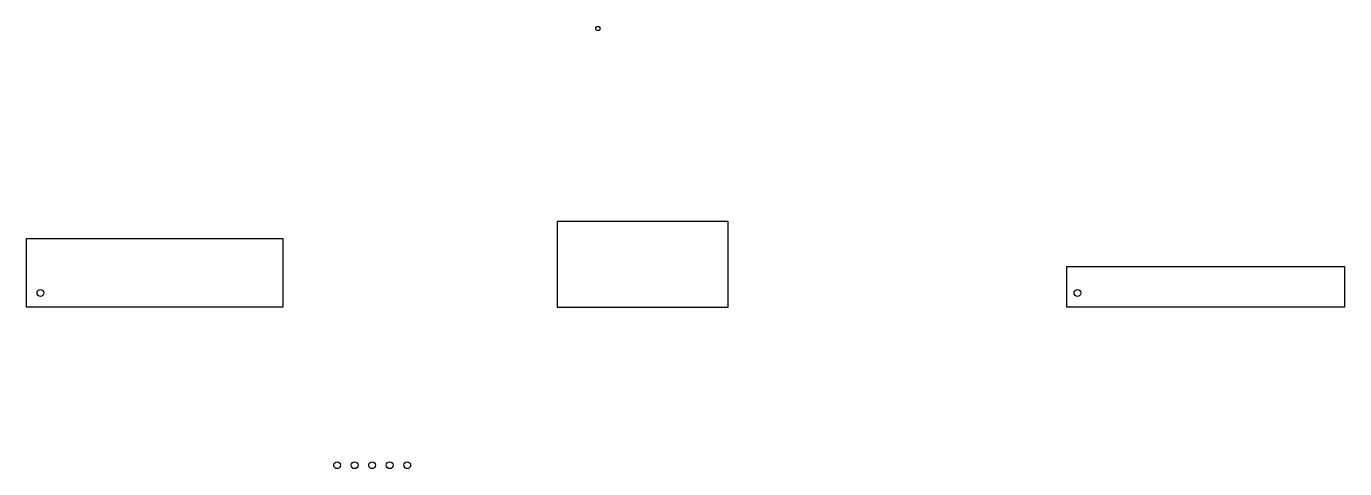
# Model space of a CAD drawing. Header units: millimetres. Extents: x 3608 to 9776, y 7932 to 10002.
import ezdxf

# ---------------------------------------------------------------- set-up
doc = ezdxf.new("R2010")
doc.units = ezdxf.units.MM

msp = doc.modelspace()

# ---------------------------------------------------------------- linework, layer by layer
for p, q in [((6891.1, 9088.2), (6091.1, 9088.2)), ((6091.1, 9088.2), (6091.1, 8688.2)), ((6891.1, 8688.2), (6891.1, 9088.2)), ((3608.3, 9008.2), (4808.3, 9008.2)), ((3608.3, 8688.2), (3608.3, 9008.2)), ((4808.3, 9008.2), (4808.3, 8688.2)), ((8475.9, 8878.2), (9775.9, 8878.2)), ((8475.9, 8688.2), (8475.9, 8878.2)), ((9775.9, 8878.2), (9775.9, 8688.2)), ((4808.3, 8688.2), (3608.3, 8688.2)), ((6091.1, 8688.2), (6891.1, 8688.2)), ((9775.9, 8688.2), (8475.9, 8688.2))]:
    msp.add_line(p, q)
for centre, radius in [((6282.5, 9991.6), 10), ((3674.3, 8754.2), 16), ((8525.9, 8754.2), 16), ((5062, 7948.1), 16), ((5144, 7948.1), 16), ((5226, 7948.1), 16), ((5308, 7948.1), 16), ((5390, 7948.1), 16)]:
    msp.add_circle(centre, radius)

doc.saveas('drawing.dxf')
